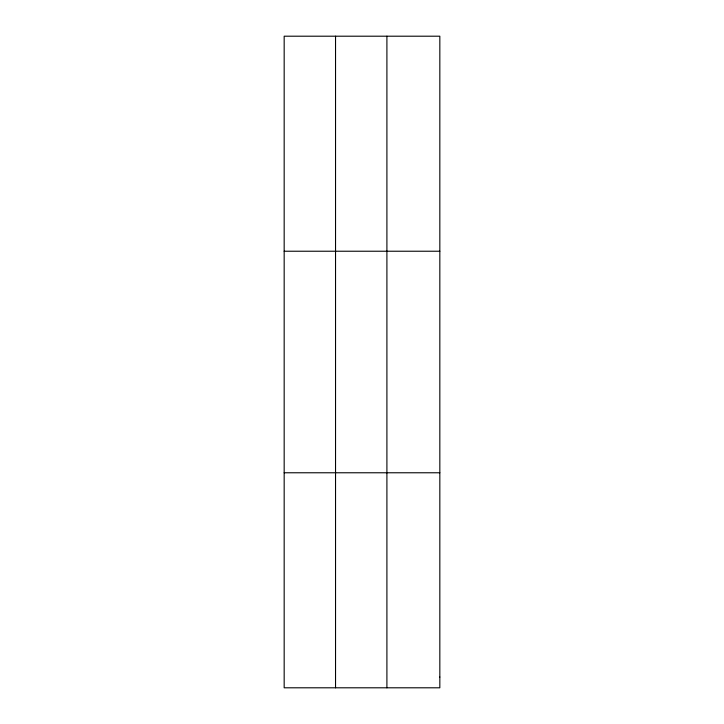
<?xml version="1.0" encoding="UTF-8"?>
<svg xmlns="http://www.w3.org/2000/svg" width="724" height="724" viewBox="0 0 724 724"><rect width="100%" height="100%" fill="white"/><g stroke="black" fill="none" stroke-linecap="round" stroke-linejoin="round"><path stroke-width="1.09" d="M335.538 687.8L335.538 36.2M386.906 687.8L386.906 36.2M284.17 251.228L439.83 251.228M284.17 472.772L439.83 472.772M439.83 677.049L439.83 687.8L284.17 687.8L284.17 36.2L439.83 36.2L439.83 677.049"/></g></svg>
